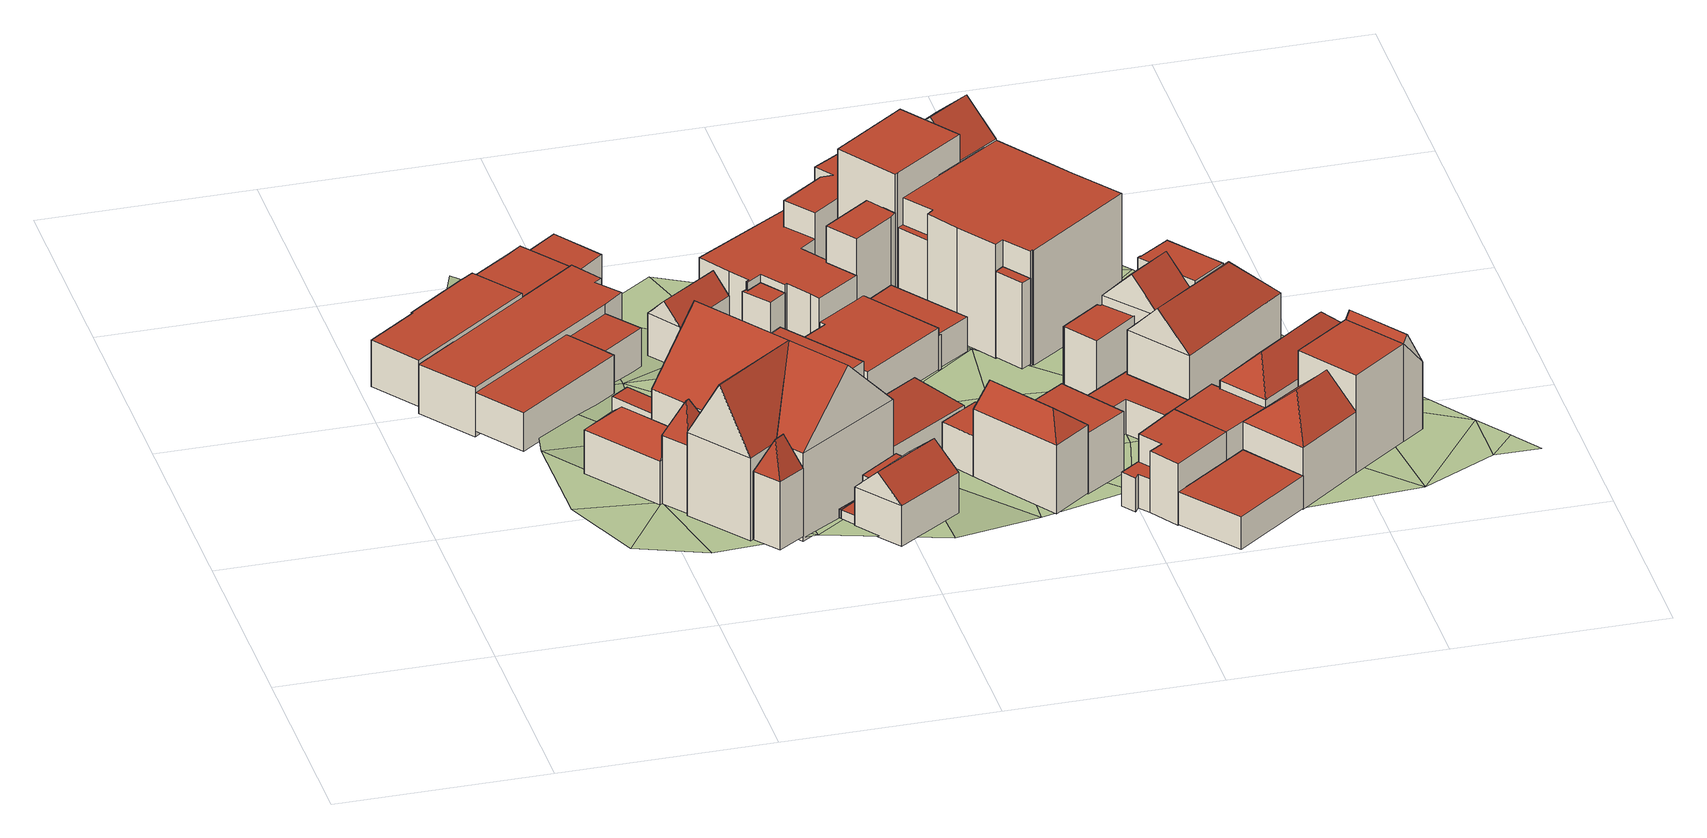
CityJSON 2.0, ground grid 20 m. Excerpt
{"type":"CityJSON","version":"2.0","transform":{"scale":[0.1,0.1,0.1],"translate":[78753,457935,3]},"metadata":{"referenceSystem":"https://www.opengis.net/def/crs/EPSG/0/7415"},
"CityObjects":{
"building1":{"type":"Building","attributes":{"validity":"0"},"children":["building1-1","building1-2","building1-3"]},
"building1-1":{"type":"BuildingPart","attributes":{"roofType":"1000","RelativeEavesHeight":5.01,"RelativeRidgeHeight":5.01,"AbsoluteEavesHeight":8.52,"AbsoluteRidgeHeight":8.52,"validity":"0"},"parents":["building1"],"geometry":[{"type":"Solid","lod":"2","boundaries":[[[[0,1,2,3]],[[1,4,5,2]],[[4,6,7,5]],[[6,8,9,7]],[[8,10,11,9]],[[10,12,13,11]],[[12,0,3,13]],[[12,10,8,6,4,1,0]],[[3,2,5,7,9,11,13]]]],"semantics":{"surfaces":[{"type":"WallSurface"},{"type":"RoofSurface","Direction":0,"Slope":90},{"type":"GroundSurface"}],"values":[[0,0,0,0,0,0,0,1,2]]}}]},
"building1-2":{"type":"BuildingPart","attributes":{"roofType":"1000","RelativeEavesHeight":3.91,"RelativeRidgeHeight":3.91,"AbsoluteEavesHeight":7.63,"AbsoluteRidgeHeight":7.63,"validity":"0"},"parents":["building1"],"geometry":[{"type":"Solid","lod":"2","boundaries":[[[[14,15,16,17]],[[15,18,19,16]],[[18,20,21,19]],[[20,14,17,21]],[[20,18,15,14]],[[17,16,19,21]]]],"semantics":{"surfaces":[{"type":"WallSurface"},{"type":"RoofSurface","Direction":0,"Slope":90},{"type":"GroundSurface"}],"values":[[0,0,0,0,1,2]]}}]},
"building1-3":{"type":"BuildingPart","attributes":{"roofType":"1000","RelativeEavesHeight":3.93,"RelativeRidgeHeight":3.93,"AbsoluteEavesHeight":8.04,"AbsoluteRidgeHeight":8.04,"validity":"0"},"parents":["building1"],"geometry":[{"type":"Solid","lod":"2","boundaries":[[[[22,23,24,25]],[[23,26,27,24]],[[26,28,29,27]],[[28,30,31,29]],[[30,22,25,31]],[[30,28,26,23,22]],[[25,24,27,29,31]]]],"semantics":{"surfaces":[{"type":"WallSurface"},{"type":"RoofSurface","Direction":0,"Slope":90},{"type":"GroundSurface"}],"values":[[0,0,0,0,0,1,2]]}}]},
"building2":{"type":"Building","attributes":{"validity":"0"},"children":["building2-1","building2-2","building2-3"]},
"building2-1":{"type":"BuildingPart","attributes":{"roofType":"1000","RelativeEavesHeight":4.96,"RelativeRidgeHeight":4.96,"AbsoluteEavesHeight":8.52,"AbsoluteRidgeHeight":8.52,"validity":"0"},"parents":["building2"],"geometry":[{"type":"Solid","lod":"2","boundaries":[[[[32,33,34,35]],[[33,36,37,34]],[[36,38,39,37]],[[38,40,41,39]],[[40,32,35,41]],[[40,38,36,33,32]],[[35,34,37,39,41]]]],"semantics":{"surfaces":[{"type":"WallSurface"},{"type":"RoofSurface","Direction":0,"Slope":90},{"type":"GroundSurface"}],"values":[[0,0,0,0,0,1,2]]}}]},
"building2-2":{"type":"BuildingPart","attributes":{"roofType":"1000","RelativeEavesHeight":3.89,"RelativeRidgeHeight":3.89,"AbsoluteEavesHeight":7.42,"AbsoluteRidgeHeight":7.42,"validity":"0"},"parents":["building2"],"geometry":[{"type":"Solid","lod":"2","boundaries":[[[[42,43,44,45]],[[43,46,5,44]],[[46,47,48,5]],[[47,49,50,48]],[[49,42,45,50]],[[49,47,46,43,42]],[[45,44,5,48,50]]]],"semantics":{"surfaces":[{"type":"WallSurface"},{"type":"RoofSurface","Direction":0,"Slope":90},{"type":"GroundSurface"}],"values":[[0,0,0,0,0,1,2]]}}]},
"building2-3":{"type":"BuildingPart","attributes":{"roofType":"1000","RelativeEavesHeight":4.78,"RelativeRidgeHeight":4.78,"AbsoluteEavesHeight":8.95,"AbsoluteRidgeHeight":8.95,"validity":"0"},"parents":["building2"],"geometry":[{"type":"Solid","lod":"2","boundaries":[[[[51,52,53,54]],[[52,55,56,53]],[[55,57,58,56]],[[57,59,60,58]],[[59,61,62,60]],[[61,63,64,62]],[[63,51,54,64]],[[63,61,59,57,55,52,51]],[[54,53,56,58,60,62,64]]]],"semantics":{"surfaces":[{"type":"WallSurface"},{"type":"RoofSurface","Direction":0,"Slope":90},{"type":"GroundSurface"}],"values":[[0,0,0,0,0,0,0,1,2]]}}]},
"building3":{"type":"Building","attributes":{"validity":"0"},"children":["building3-1","building3-2","building3-3"]},
"building3-1":{"type":"BuildingPart","attributes":{"roofType":"1000","RelativeEavesHeight":5.97,"RelativeRidgeHeight":5.97,"AbsoluteEavesHeight":10.26,"AbsoluteRidgeHeight":10.26,"validity":"0"},"parents":["building3"],"geometry":[{"type":"Solid","lod":"2","boundaries":[[[[65,66,67,68]],[[66,69,70,67]],[[69,71,72,70]],[[71,65,68,72]],[[71,69,66,65]],[[68,67,70,72]]]],"semantics":{"surfaces":[{"type":"WallSurface"},{"type":"RoofSurface","Direction":0,"Slope":90},{"type":"GroundSurface"}],"values":[[0,0,0,0,1,2]]}}]},
"building3-2":{"type":"BuildingPart","attributes":{"roofType":"1130","RelativeEavesHeight":4.38,"RelativeRidgeHeight":6.84,"AbsoluteEavesHeight":8.76,"AbsoluteRidgeHeight":11.22,"validity":"0"},"parents":["building3"],"geometry":[{"type":"Solid","lod":"2","boundaries":[[[[73,74,75,76]],[[74,77,78,75]],[[77,79,80,78]],[[79,73,76,80]],[[77,74,81]],[[73,79,82]],[[74,73,82,81]],[[79,77,81,82]],[[76,75,78,80]]]],"semantics":{"surfaces":[{"type":"WallSurface"},{"type":"RoofSurface","Direction":322.94,"Slope":46.14},{"type":"RoofSurface","Direction":233.44,"Slope":37.68},{"type":"RoofSurface","Direction":54.08,"Slope":37.67},{"type":"GroundSurface"}],"values":[[0,0,0,0,1,0,2,3,4]]}}]},
"building3-3":{"type":"BuildingPart","attributes":{"roofType":"1000","RelativeEavesHeight":3.45,"RelativeRidgeHeight":3.45,"AbsoluteEavesHeight":7.36,"AbsoluteRidgeHeight":7.36,"validity":"0"},"parents":["building3"],"geometry":[{"type":"Solid","lod":"2","boundaries":[[[[83,84,85,86]],[[84,87,88,85]],[[87,89,90,88]],[[89,91,92,90]],[[91,93,94,92]],[[93,95,96,94]],[[95,97,98,96]],[[97,99,100,98]],[[99,101,102,100]],[[101,83,86,102]],[[101,99,97,95,93,91,89,87,84,83]],[[86,85,88,90,92,94,96,98,100,102]]]],"semantics":{"surfaces":[{"type":"WallSurface"},{"type":"RoofSurface","Direction":0,"Slope":90},{"type":"GroundSurface"}],"values":[[0,0,0,0,0,0,0,0,0,0,1,2]]}}]},
"building4":{"type":"Building","attributes":{"validity":"0"},"children":["building4-1","building4-2","building4-3","building4-4"]},
"building4-1":{"type":"BuildingPart","attributes":{"roofType":"1040","RelativeEavesHeight":6.93,"RelativeRidgeHeight":10.23,"AbsoluteEavesHeight":11.35,"AbsoluteRidgeHeight":14.64,"validity":"0"},"parents":["building4"],"geometry":[{"type":"Solid","lod":"2","boundaries":[[[[103,104,105,106]],[[104,107,108,105]],[[107,109,110,108]],[[109,103,106,110]],[[107,104,111]],[[103,109,112]],[[104,103,112,111]],[[109,107,111,112]],[[106,105,108,110]]]],"semantics":{"surfaces":[{"type":"WallSurface"},{"type":"RoofSurface","Direction":54.31,"Slope":13.63},{"type":"RoofSurface","Direction":232.23,"Slope":18.36},{"type":"RoofSurface","Direction":323.26,"Slope":25.22},{"type":"RoofSurface","Direction":145.32,"Slope":23.65},{"type":"GroundSurface"}],"values":[[0,0,0,0,1,2,3,4,5]]}}]},
"building4-2":{"type":"BuildingPart","attributes":{"roofType":"1040","RelativeEavesHeight":6.95,"RelativeRidgeHeight":10.25,"AbsoluteEavesHeight":11.35,"AbsoluteRidgeHeight":14.64,"validity":"0"},"parents":["building4"],"geometry":[{"type":"Solid","lod":"2","boundaries":[[[[113,114,80,115]],[[114,116,117,80]],[[116,118,119,117]],[[118,113,115,119]],[[116,114,120]],[[113,118,121]],[[114,113,121,120]],[[118,116,120,121]],[[115,80,117,119]]]],"semantics":{"surfaces":[{"type":"WallSurface"},{"type":"RoofSurface","Direction":54.31,"Slope":24.27},{"type":"RoofSurface","Direction":232.47,"Slope":24.29},{"type":"RoofSurface","Direction":321.51,"Slope":24.27},{"type":"RoofSurface","Direction":142.35,"Slope":24.28},{"type":"GroundSurface"}],"values":[[0,0,0,0,1,2,3,4,5]]}}]},
"building4-3":{"type":"BuildingPart","attributes":{"roofType":"1030","RelativeEavesHeight":8.88,"RelativeRidgeHeight":15.1,"AbsoluteEavesHeight":12.8,"AbsoluteRidgeHeight":19.02,"validity":"0"},"parents":["building4"],"geometry":[{"type":"Solid","lod":"2","boundaries":[[[[122,123,124,125]],[[123,126,100,124]],[[126,127,128,100]],[[127,122,125,128]],[[126,123,129]],[[122,127,130]],[[123,122,130,129]],[[127,126,129,130]],[[125,124,100,128]]]],"semantics":{"surfaces":[{"type":"WallSurface"},{"type":"RoofSurface","Direction":234.19,"Slope":43.48},{"type":"RoofSurface","Direction":53.94,"Slope":43.48},{"type":"GroundSurface"}],"values":[[0,0,0,0,0,0,1,2,3]]}}]},
"building4-4":{"type":"BuildingPart","attributes":{"roofType":"1130","RelativeEavesHeight":8.4,"RelativeRidgeHeight":14.61,"AbsoluteEavesHeight":12.8,"AbsoluteRidgeHeight":19.02,"validity":"0"},"parents":["building4"],"geometry":[{"type":"Solid","lod":"2","boundaries":[[[[131,132,117,133]],[[132,134,105,117]],[[134,135,136,105]],[[135,131,133,136]],[[134,132,137]],[[131,135,138]],[[132,131,138,137]],[[135,134,137,138]],[[133,117,105,136]]]],"semantics":{"surfaces":[{"type":"WallSurface"},{"type":"RoofSurface","Direction":54.31,"Slope":-43.52},{"type":"RoofSurface","Direction":324.14,"Slope":29.96},{"type":"RoofSurface","Direction":144.37,"Slope":28.66},{"type":"GroundSurface"}],"values":[[0,0,0,0,1,0,2,3,4]]}}]},
"building5":{"type":"Building","attributes":{"validity":"0"},"children":["building5-1","building5-2","building5-3","building5-4"]},
"building5-1":{"type":"BuildingPart","attributes":{"roofType":"1030","RelativeEavesHeight":4.15,"RelativeRidgeHeight":6.56,"AbsoluteEavesHeight":8.04,"AbsoluteRidgeHeight":10.44,"validity":"0"},"parents":["building5"],"geometry":[{"type":"Solid","lod":"2","boundaries":[[[[139,140,141,142]],[[140,143,144,141]],[[143,145,146,144]],[[145,139,142,146]],[[143,140,147]],[[139,145,148]],[[140,139,148,147]],[[145,143,147,148]],[[142,141,144,146]]]],"semantics":{"surfaces":[{"type":"WallSurface"},{"type":"RoofSurface","Direction":325.12,"Slope":47.86},{"type":"RoofSurface","Direction":146.01,"Slope":47.84},{"type":"GroundSurface"}],"values":[[0,0,0,0,0,0,1,2,3]]}}]},
"building5-2":{"type":"BuildingPart","attributes":{"roofType":"1000","RelativeEavesHeight":0.97,"RelativeRidgeHeight":0.97,"AbsoluteEavesHeight":5.14,"AbsoluteRidgeHeight":5.14,"validity":"0"},"parents":["building5"],"geometry":[{"type":"Solid","lod":"2","boundaries":[[[[149,150,151,152]],[[150,153,154,151]],[[153,149,152,154]],[[153,150,149]],[[152,151,154]]]],"semantics":{"surfaces":[{"type":"WallSurface"},{"type":"RoofSurface","Direction":0,"Slope":90},{"type":"GroundSurface"}],"values":[[0,0,0,1,2]]}}]},
"building5-3":{"type":"BuildingPart","attributes":{"roofType":"1000","RelativeEavesHeight":0.986,"RelativeRidgeHeight":0.986,"AbsoluteEavesHeight":5.14,"AbsoluteRidgeHeight":5.14,"validity":"0"},"parents":["building5"],"geometry":[{"type":"Solid","lod":"2","boundaries":[[[[155,156,157,158]],[[156,149,152,157]],[[149,159,160,152]],[[159,155,158,160]],[[159,149,156,155]],[[158,157,152,160]]]],"semantics":{"surfaces":[{"type":"WallSurface"},{"type":"RoofSurface","Direction":0,"Slope":90},{"type":"GroundSurface"}],"values":[[0,0,0,0,1,2]]}}]},
"building5-4":{"type":"BuildingPart","attributes":{"roofType":"1000","RelativeEavesHeight":3.25,"RelativeRidgeHeight":3.25,"AbsoluteEavesHeight":7.24,"AbsoluteRidgeHeight":7.24,"validity":"0"},"parents":["building5"],"geometry":[{"type":"Solid","lod":"2","boundaries":[[[[161,162,163,164]],[[162,165,166,163]],[[165,167,168,166]],[[167,161,164,168]],[[167,165,162,161]],[[164,163,166,168]]]],"semantics":{"surfaces":[{"type":"WallSurface"},{"type":"RoofSurface","Direction":0,"Slope":90},{"type":"GroundSurface"}],"values":[[0,0,0,0,1,2]]}}]},
"building6":{"type":"Building","attributes":{"validity":"0"},"children":["building6-1","building6-2","building6-3"]},
"building6-1":{"type":"BuildingPart","attributes":{"roofType":"1000","RelativeEavesHeight":6.8,"RelativeRidgeHeight":6.8,"AbsoluteEavesHeight":10.61,"AbsoluteRidgeHeight":10.61,"validity":"0"},"parents":["building6"],"geometry":[{"type":"Solid","lod":"2","boundaries":[[[[169,170,171,172]],[[170,173,174,171]],[[173,175,176,174]],[[175,169,172,176]],[[175,173,170,169]],[[172,171,174,176]]]],"semantics":{"surfaces":[{"type":"WallSurface"},{"type":"RoofSurface","Direction":0,"Slope":90},{"type":"GroundSurface"}],"values":[[0,0,0,0,1,2]]}}]},
"building6-2":{"type":"BuildingPart","attributes":{"roofType":"1130","RelativeEavesHeight":4.26,"RelativeRidgeHeight":7.31,"AbsoluteEavesHeight":7.96,"AbsoluteRidgeHeight":11.01,"validity":"0"},"parents":["building6"],"geometry":[{"type":"Solid","lod":"2","boundaries":[[[[177,178,179,180]],[[178,181,182,179]],[[181,183,184,182]],[[183,177,180,184]],[[181,178,185]],[[177,183,186]],[[178,177,186,185]],[[183,181,185,186]],[[180,179,182,184]]]],"semantics":{"surfaces":[{"type":"WallSurface"},{"type":"RoofSurface","Direction":55.93,"Slope":45},{"type":"RoofSurface","Direction":325.79,"Slope":44.47},{"type":"RoofSurface","Direction":146.25,"Slope":44.47},{"type":"GroundSurface"}],"values":[[0,0,0,0,1,0,2,3,4]]}}]},
"building6-3":{"type":"BuildingPart","attributes":{"roofType":"1000","RelativeEavesHeight":6.07,"RelativeRidgeHeight":6.07,"AbsoluteEavesHeight":9.97,"AbsoluteRidgeHeight":9.97,"validity":"0"},"parents":["building6"],"geometry":[{"type":"Solid","lod":"2","boundaries":[[[[187,188,189,190]],[[188,191,192,189]],[[191,193,194,192]],[[193,187,190,194]],[[193,191,188,187]],[[190,189,192,194]]]],"semantics":{"surfaces":[{"type":"WallSurface"},{"type":"RoofSurface","Direction":324.63,"Slope":90},{"type":"GroundSurface"}],"values":[[0,0,0,0,1,2]]}}]},
"building7":{"type":"Building","attributes":{"validity":"0"},"children":["building7-1","building7-2"]},
"building7-1":{"type":"BuildingPart","attributes":{"roofType":"1130","RelativeEavesHeight":6.87,"RelativeRidgeHeight":8.76,"AbsoluteEavesHeight":10.37,"AbsoluteRidgeHeight":12.27,"validity":"0"},"parents":["building7"],"geometry":[{"type":"Solid","lod":"2","boundaries":[[[[195,196,197,198]],[[196,199,200,197]],[[199,201,202,200]],[[201,195,198,202]],[[199,196,203]],[[195,201,204]],[[196,195,204,203]],[[201,199,203,204]],[[198,197,200,202]]]],"semantics":{"surfaces":[{"type":"WallSurface"},{"type":"RoofSurface","Direction":143.81,"Slope":49.18},{"type":"RoofSurface","Direction":55.46,"Slope":49.2},{"type":"RoofSurface","Direction":235.3,"Slope":49.2},{"type":"GroundSurface"}],"values":[[0,0,0,0,1,0,2,3,4]]}}]},
"building7-2":{"type":"BuildingPart","attributes":{"roofType":"1000","RelativeEavesHeight":4.02,"RelativeRidgeHeight":4.02,"AbsoluteEavesHeight":7.67,"AbsoluteRidgeHeight":7.67,"validity":"0"},"parents":["building7"],"geometry":[{"type":"Solid","lod":"2","boundaries":[[[[205,206,207,208]],[[206,209,210,207]],[[209,211,212,210]],[[211,213,214,212]],[[213,215,216,214]],[[215,205,208,216]],[[215,213,211,209,206,205]],[[208,207,210,212,214,216]]]],"semantics":{"surfaces":[{"type":"WallSurface"},{"type":"RoofSurface","Direction":0,"Slope":90},{"type":"GroundSurface"}],"values":[[0,0,0,0,0,0,1,2]]}}]},
"building8":{"type":"Building","attributes":{"validity":"0"},"children":["building8-1","building8-2","building8-3","building8-4","building8-5","building8-6","building8-7","building8-8","building8-9","building8-10","building8-11","building8-12"]},
"building8-1":{"type":"BuildingPart","attributes":{"roofType":"1000","RelativeEavesHeight":3.44,"RelativeRidgeHeight":3.44,"AbsoluteEavesHeight":6.92,"AbsoluteRidgeHeight":6.92,"validity":"0"},"parents":["building8"],"geometry":[{"type":"Solid","lod":"2","boundaries":[[[[217,218,219,220]],[[218,221,222,219]],[[221,223,224,222]],[[223,225,226,224]],[[225,217,220,226]],[[225,223,221,218,217]],[[220,219,222,224,226]]]],"semantics":{"surfaces":[{"type":"WallSurface"},{"type":"RoofSurface","Direction":104.04,"Slope":90},{"type":"GroundSurface"}],"values":[[0,0,0,0,0,1,2]]}}]},
"building8-2":{"type":"BuildingPart","attributes":{"roofType":"1000","RelativeEavesHeight":6.03,"RelativeRidgeHeight":6.03,"AbsoluteEavesHeight":9.52,"AbsoluteRidgeHeight":9.52,"validity":"0"},"parents":["building8"],"geometry":[{"type":"Solid","lod":"2","boundaries":[[[[227,228,229,230]],[[228,231,232,229]],[[231,233,234,232]],[[233,235,236,234]],[[235,237,238,236]],[[237,227,230,238]],[[237,235,233,231,228,227]],[[230,229,232,234,236,238]]]],"semantics":{"surfaces":[{"type":"WallSurface"},{"type":"RoofSurface","Direction":0,"Slope":90},{"type":"GroundSurface"}],"values":[[0,0,0,0,0,0,1,2]]}}]},
"building8-3":{"type":"BuildingPart","attributes":{"roofType":"1030","RelativeEavesHeight":4.37,"RelativeRidgeHeight":6.28,"AbsoluteEavesHeight":7.76,"AbsoluteRidgeHeight":9.67,"validity":"0"},"parents":["building8"],"geometry":[{"type":"Solid","lod":"2","boundaries":[[[[239,240,241,242]],[[240,243,244,241]],[[243,245,246,244]],[[245,239,242,246]],[[243,240,247]],[[239,245,248]],[[240,239,248,247]],[[245,243,247,248]],[[242,241,244,246]]]],"semantics":{"surfaces":[{"type":"WallSurface"},{"type":"RoofSurface","Direction":144.45,"Slope":42.92},{"type":"RoofSurface","Direction":324.88,"Slope":42.93},{"type":"GroundSurface"}],"values":[[0,0,0,0,0,0,1,2,3]]}}]},
"building8-4":{"type":"BuildingPart","attributes":{"roofType":"1000","RelativeEavesHeight":9.47,"RelativeRidgeHeight":9.47,"AbsoluteEavesHeight":12.92,"AbsoluteRidgeHeight":12.92,"validity":"0"},"parents":["building8"],"geometry":[{"type":"Solid","lod":"2","boundaries":[[[[249,250,251,252]],[[250,253,254,251]],[[253,255,256,254]],[[255,257,258,256]],[[257,259,260,258]],[[259,261,262,260]],[[261,263,264,262]],[[263,249,252,264]],[[263,261,259,257,255,253,250,249]],[[252,251,254,256,258,260,262,264]]]],"semantics":{"surfaces":[{"type":"WallSurface"},{"type":"RoofSurface","Direction":0,"Slope":90},{"type":"GroundSurface"}],"values":[[0,0,0,0,0,0,0,0,1,2]]}}]},
"building8-5":{"type":"BuildingPart","attributes":{"roofType":"1000","RelativeEavesHeight":2.51,"RelativeRidgeHeight":2.51,"AbsoluteEavesHeight":6.22,"AbsoluteRidgeHeight":6.22,"validity":"0"},"parents":["building8"],"geometry":[{"type":"Solid","lod":"2","boundaries":[[[[265,266,267,268]],[[266,269,270,267]],[[269,271,272,270]],[[271,273,274,272]],[[273,265,268,274]],[[273,271,269,266,265]],[[268,267,270,272,274]]]],"semantics":{"surfaces":[{"type":"WallSurface"},{"type":"RoofSurface","Direction":97.12,"Slope":90},{"type":"GroundSurface"}],"values":[[0,0,0,0,0,1,2]]}}]},
"building8-6":{"type":"BuildingPart","attributes":{"roofType":"1000","RelativeEavesHeight":6.92,"RelativeRidgeHeight":6.92,"AbsoluteEavesHeight":10.32,"AbsoluteRidgeHeight":10.32,"validity":"0"},"parents":["building8"],"geometry":[{"type":"Solid","lod":"2","boundaries":[[[[275,276,277,278]],[[276,279,280,277]],[[279,281,282,280]],[[281,283,284,282]],[[283,285,286,284]],[[285,287,288,286]],[[287,289,242,288]],[[289,290,246,242]],[[290,291,264,246]],[[291,292,262,264]],[[292,293,260,262]],[[293,294,258,260]],[[294,295,256,258]],[[295,296,297,256]],[[296,298,299,297]],[[298,300,301,299]],[[300,302,303,301]],[[302,304,305,303]],[[304,275,278,305]],[[304,302,300,298,296,295,294,293,292,291,290,289,287,285,283,281,279,276,275]],[[278,277,280,282,284,286,288,242,246,264,262,260,258,256,297,299,301,303,305]]]],"semantics":{"surfaces":[{"type":"WallSurface"},{"type":"RoofSurface","Direction":180,"Slope":90},{"type":"GroundSurface"}],"values":[[0,0,0,0,0,0,0,0,0,0,0,0,0,0,0,0,0,0,0,1,2]]}}]},
"building8-7":{"type":"BuildingPart","attributes":{"roofType":"1000","RelativeEavesHeight":3.52,"RelativeRidgeHeight":3.52,"AbsoluteEavesHeight":7.12,"AbsoluteRidgeHeight":7.12,"validity":"0"},"parents":["building8"],"geometry":[{"type":"Solid","lod":"2","boundaries":[[[[306,307,308,309]],[[307,310,311,308]],[[310,312,313,311]],[[312,314,315,313]],[[314,316,317,315]],[[316,306,309,317]],[[316,314,312,310,307,306]],[[309,308,311,313,315,317]]]],"semantics":{"surfaces":[{"type":"WallSurface"},{"type":"RoofSurface","Direction":0,"Slope":90},{"type":"GroundSurface"}],"values":[[0,0,0,0,0,0,1,2]]}}]},
"building8-8":{"type":"BuildingPart","attributes":{"roofType":"1130","RelativeEavesHeight":7.1,"RelativeRidgeHeight":9.72,"AbsoluteEavesHeight":10.52,"AbsoluteRidgeHeight":13.14,"validity":"0"},"parents":["building8"],"geometry":[{"type":"Solid","lod":"2","boundaries":[[[[318,319,320,252]],[[319,321,322,320]],[[321,323,251,322]],[[323,318,252,251]],[[321,319,324]],[[318,323,325]],[[319,318,325,324]],[[323,321,324,325]],[[252,320,322,251]]]],"semantics":{"surfaces":[{"type":"WallSurface"},{"type":"RoofSurface","Direction":56.83,"Slope":38.98},{"type":"RoofSurface","Direction":327.24,"Slope":39.27},{"type":"RoofSurface","Direction":144.82,"Slope":39.27},{"type":"GroundSurface"}],"values":[[0,0,0,0,1,0,2,3,4]]}}]},
"building8-9":{"type":"BuildingPart","attributes":{"roofType":"1000","RelativeEavesHeight":10.49,"RelativeRidgeHeight":10.49,"AbsoluteEavesHeight":14.02,"AbsoluteRidgeHeight":14.02,"validity":"0"},"parents":["building8"],"geometry":[{"type":"Solid","lod":"2","boundaries":[[[[326,327,328,329]],[[327,330,331,328]],[[330,332,333,331]],[[332,334,224,333]],[[334,326,329,224]],[[334,332,330,327,326]],[[329,328,331,333,224]]]],"semantics":{"surfaces":[{"type":"WallSurface"},{"type":"RoofSurface","Direction":284.04,"Slope":90},{"type":"GroundSurface"}],"values":[[0,0,0,0,0,1,2]]}}]},
"building8-10":{"type":"BuildingPart","attributes":{"roofType":"1000","RelativeEavesHeight":14.47,"RelativeRidgeHeight":14.47,"AbsoluteEavesHeight":17.92,"AbsoluteRidgeHeight":17.92,"validity":"0"},"parents":["building8"],"geometry":[{"type":"Solid","lod":"2","boundaries":[[[[335,336,337,338]],[[336,339,340,337]],[[339,341,254,340]],[[341,342,343,254]],[[342,335,338,343]],[[342,341,339,336,335]],[[338,337,340,254,343]]]],"semantics":{"surfaces":[{"type":"WallSurface"},{"type":"RoofSurface","Direction":0,"Slope":90},{"type":"GroundSurface"}],"values":[[0,0,0,0,0,1,2]]}}]},
"building8-11":{"type":"BuildingPart","attributes":{"roofType":"1030","RelativeEavesHeight":11.8,"RelativeRidgeHeight":14.88,"AbsoluteEavesHeight":15.22,"AbsoluteRidgeHeight":18.3,"validity":"0"},"parents":["building8"],"geometry":[{"type":"Solid","lod":"2","boundaries":[[[[344,345,338,346]],[[345,347,343,338]],[[347,348,322,343]],[[348,344,346,322]],[[347,345,349]],[[344,348,350]],[[345,344,350,349]],[[348,347,349,350]],[[346,338,343,322]]]],"semantics":{"surfaces":[{"type":"WallSurface"},{"type":"RoofSurface","Direction":144.95,"Slope":47.71},{"type":"RoofSurface","Direction":324.32,"Slope":47.7},{"type":"GroundSurface"}],"values":[[0,0,0,0,0,0,1,2,3]]}}]},
"building8-12":{"type":"BuildingPart","attributes":{"roofType":"1000","RelativeEavesHeight":4.26,"RelativeRidgeHeight":4.26,"AbsoluteEavesHeight":7.92,"AbsoluteRidgeHeight":7.92,"validity":"0"},"parents":["building8"],"geometry":[{"type":"Solid","lod":"2","boundaries":[[[[351,352,270,272]],[[352,353,354,270]],[[353,355,356,354]],[[355,357,358,356]],[[357,359,360,358]],[[359,361,274,360]],[[361,351,272,274]],[[361,359,357,355,353,352,351]],[[272,270,354,356,358,360,274]]]],"semantics":{"surfaces":[{"type":"WallSurface"},{"type":"RoofSurface","Direction":180,"Slope":90},{"type":"GroundSurface"}],"values":[[0,0,0,0,0,0,0,1,2]]}}]},
"building9":{"type":"Building","attributes":{"roofType":"1000","RelativeEavesHeight":6.16,"RelativeRidgeHeight":6.16,"AbsoluteEavesHeight":9.56,"AbsoluteRidgeHeight":9.56,"validity":"0"},"geometry":[{"type":"Solid","lod":"2","boundaries":[[[[362,363,364,365]],[[363,366,367,364]],[[366,368,369,367]],[[368,362,365,369]],[[368,366,363,362]],[[365,364,367,369]]]],"semantics":{"surfaces":[{"type":"WallSurface"},{"type":"RoofSurface","Direction":89.33,"Slope":90},{"type":"GroundSurface"}],"values":[[0,0,0,0,1,2]]}}]},
"building10":{"type":"Building","attributes":{"validity":"0"},"children":["building10-1","building10-2"]},
"building10-1":{"type":"BuildingPart","attributes":{"roofType":"1000","RelativeEavesHeight":6.19,"RelativeRidgeHeight":6.19,"AbsoluteEavesHeight":9.6,"AbsoluteRidgeHeight":9.6,"validity":"0"},"parents":["building10"],"geometry":[{"type":"Solid","lod":"2","boundaries":[[[[370,371,372,373]],[[371,374,375,372]],[[374,376,377,375]],[[376,378,379,377]],[[378,380,381,379]],[[380,370,373,381]],[[380,378,376,374,371,370]],[[373,372,375,377,379,381]]]],"semantics":{"surfaces":[{"type":"WallSurface"},{"type":"RoofSurface","Direction":270,"Slope":90},{"type":"GroundSurface"}],"values":[[0,0,0,0,0,0,1,2]]}}]},
"building10-2":{"type":"BuildingPart","attributes":{"roofType":"1000","RelativeEavesHeight":3.41,"RelativeRidgeHeight":3.41,"AbsoluteEavesHeight":6.82,"AbsoluteRidgeHeight":6.82,"validity":"0"},"parents":["building10"],"geometry":[{"type":"Solid","lod":"2","boundaries":[[[[382,383,377,379]],[[383,384,385,377]],[[384,386,387,385]],[[386,388,389,387]],[[388,390,391,389]],[[390,392,381,391]],[[392,382,379,381]],[[392,390,388,386,384,383,382]],[[379,377,385,387,389,391,381]]]],"semantics":{"surfaces":[{"type":"WallSurface"},{"type":"RoofSurface","Direction":0,"Slope":90},{"type":"GroundSurface"}],"values":[[0,0,0,0,0,0,0,1,2]]}}]},
"building11":{"type":"Building","attributes":{"validity":"0"},"children":["building11-1","building11-2","building11-3"]},
"building11-1":{"type":"BuildingPart","attributes":{"roofType":"1000","RelativeEavesHeight":8.78,"RelativeRidgeHeight":8.78,"AbsoluteEavesHeight":12.44,"AbsoluteRidgeHeight":12.44,"validity":"0"},"parents":["building11"],"geometry":[{"type":"Solid","lod":"2","boundaries":[[[[393,394,395,396]],[[394,397,398,395]],[[397,399,400,398]],[[399,393,396,400]],[[399,397,394,393]],[[396,395,398,400]]]],"semantics":{"surfaces":[{"type":"WallSurface"},{"type":"RoofSurface","Direction":0,"Slope":90},{"type":"GroundSurface"}],"values":[[0,0,0,0,1,2]]}}]},
"building11-2":{"type":"BuildingPart","attributes":{"roofType":"1000","RelativeEavesHeight":11.7,"RelativeRidgeHeight":11.7,"AbsoluteEavesHeight":15.14,"AbsoluteRidgeHeight":15.14,"validity":"0"},"parents":["building11"],"geometry":[{"type":"Solid","lod":"2","boundaries":[[[[401,402,403,346]],[[402,404,405,403]],[[404,406,407,405]],[[406,408,409,407]],[[408,410,411,409]],[[410,412,413,411]],[[412,414,415,413]],[[414,416,417,415]],[[416,418,419,417]],[[418,420,421,419]],[[420,422,423,421]],[[422,424,425,423]],[[424,401,346,425]],[[424,422,420,418,416,414,412,410,408,406,404,402,401]],[[346,403,405,407,409,411,413,415,417,419,421,423,425]]]],"semantics":{"surfaces":[{"type":"WallSurface"},{"type":"RoofSurface","Direction":0,"Slope":90},{"type":"GroundSurface"}],"values":[[0,0,0,0,0,0,0,0,0,0,0,0,0,1,2]]}}]},
"building11-3":{"type":"BuildingPart","attributes":{"roofType":"1000","RelativeEavesHeight":8.87,"RelativeRidgeHeight":8.87,"AbsoluteEavesHeight":12.44,"AbsoluteRidgeHeight":12.44,"validity":"0"},"parents":["building11"],"geometry":[{"type":"Solid","lod":"2","boundaries":[[[[426,427,428,429]],[[427,430,431,428]],[[430,432,433,431]],[[432,426,429,433]],[[432,430,427,426]],[[429,428,431,433]]]],"semantics":{"surfaces":[{"type":"WallSurface"},{"type":"RoofSurface","Direction":0,"Slope":90},{"type":"GroundSurface"}],"values":[[0,0,0,0,1,2]]}}]},
"building12":{"type":"Building","attributes":{"validity":"0"},"children":["building12-1","building12-2","building12-3","building12-4","building12-5"]},
"building12-1":{"type":"BuildingPart","attributes":{"roofType":"1000","RelativeEavesHeight":3.48,"RelativeRidgeHeight":3.48,"AbsoluteEavesHeight":6.88,"AbsoluteRidgeHeight":6.88,"validity":"0"},"parents":["building12"],"geometry":[{"type":"Solid","lod":"2","boundaries":[[[[434,435,436,369]],[[435,437,438,436]],[[437,439,440,438]],[[439,441,442,440]],[[441,443,444,442]],[[443,445,446,444]],[[445,447,448,446]],[[447,449,450,448]],[[449,451,452,450]],[[451,453,454,452]],[[453,455,456,454]],[[455,457,458,456]],[[457,434,369,458]],[[457,455,453,451,449,447,445,443,441,439,437,435,434]],[[369,436,438,440,442,444,446,448,450,452,454,456,458]]]],"semantics":{"surfaces":[{"type":"WallSurface"},{"type":"RoofSurface","Direction":0,"Slope":90},{"type":"GroundSurface"}],"values":[[0,0,0,0,0,0,0,0,0,0,0,0,0,1,2]]}}]},
"building12-2":{"type":"BuildingPart","attributes":{"roofType":"1000","RelativeEavesHeight":2.74,"RelativeRidgeHeight":2.74,"AbsoluteEavesHeight":6.13,"AbsoluteRidgeHeight":6.13,"validity":"0"},"parents":["building12"],"geometry":[{"type":"Solid","lod":"2","boundaries":[[[[459,460,461,462]],[[460,463,464,461]],[[463,465,466,464]],[[465,467,468,466]],[[467,469,470,468]],[[469,471,472,470]],[[471,459,462,472]],[[471,469,467,465,463,460,459]],[[462,461,464,466,468,470,472]]]],"semantics":{"surfaces":[{"type":"WallSurface"},{"type":"RoofSurface","Direction":0,"Slope":90},{"type":"GroundSurface"}],"values":[[0,0,0,0,0,0,0,1,2]]}}]},
"building12-3":{"type":"BuildingPart","attributes":{"roofType":"1000","RelativeEavesHeight":2.23,"RelativeRidgeHeight":2.23,"AbsoluteEavesHeight":5.63,"AbsoluteRidgeHeight":5.63,"validity":"0"},"parents":["building12"],"geometry":[{"type":"Solid","lod":"2","boundaries":[[[[473,474,475,470]],[[474,476,477,475]],[[476,478,472,477]],[[478,473,470,472]],[[478,476,474,473]],[[470,475,477,472]]]],"semantics":{"surfaces":[{"type":"WallSurface"},{"type":"RoofSurface","Direction":0,"Slope":90},{"type":"GroundSurface"}],"values":[[0,0,0,0,1,2]]}}]},
"building12-4":{"type":"BuildingPart","attributes":{"roofType":"1000","RelativeEavesHeight":2.38,"RelativeRidgeHeight":2.38,"AbsoluteEavesHeight":5.78,"AbsoluteRidgeHeight":5.78,"validity":"0"},"parents":["building12"],"geometry":[{"type":"Solid","lod":"2","boundaries":[[[[479,480,481,456]],[[480,482,483,481]],[[482,484,458,483]],[[484,479,456,458]],[[484,482,480,479]],[[456,481,483,458]]]],"semantics":{"surfaces":[{"type":"WallSurface"},{"type":"RoofSurface","Direction":0,"Slope":90},{"type":"GroundSurface"}],"values":[[0,0,0,0,1,2]]}}]},
"building12-5":{"type":"BuildingPart","attributes":{"roofType":"1130","RelativeEavesHeight":8.04,"RelativeRidgeHeight":11.52,"AbsoluteEavesHeight":11.45,"AbsoluteRidgeHeight":14.92,"validity":"0"},"parents":["building12"],"geometry":[{"type":"Solid","lod":"2","boundaries":[[[[485,486,487,446]],[[486,488,489,487]],[[488,490,448,489]],[[490,485,446,448]],[[488,486,491]],[[485,490,492]],[[486,485,492,491]],[[490,488,491,492]],[[446,487,489,448]]]],"semantics":{"surfaces":[{"type":"WallSurface"},{"type":"RoofSurface","Direction":53.15,"Slope":42.42},{"type":"RoofSurface","Direction":323.88,"Slope":43.94},{"type":"RoofSurface","Direction":142.44,"Slope":43.93},{"type":"GroundSurface"}],"values":[[0,0,0,0,1,0,2,3,4]]}}]},
"building13":{"type":"Building","attributes":{"validity":"0"},"children":["building13-1","building13-2","building13-3"]},
"building13-1":{"type":"BuildingPart","attributes":{"roofType":"1000","RelativeEavesHeight":8.55,"RelativeRidgeHeight":8.55,"AbsoluteEavesHeight":11.97,"AbsoluteRidgeHeight":11.97,"validity":"0"},"parents":["building13"],"geometry":[{"type":"Solid","lod":"2","boundaries":[[[[493,494,495,496]],[[494,497,498,495]],[[497,499,500,498]],[[499,501,502,500]],[[501,503,504,502]],[[503,505,487,504]],[[505,506,507,487]],[[506,493,496,507]],[[506,505,503,501,499,497,494,493]],[[496,495,498,500,502,504,487,507]]]],"semantics":{"surfaces":[{"type":"WallSurface"},{"type":"RoofSurface","Direction":0,"Slope":90},{"type":"GroundSurface"}],"values":[[0,0,0,0,0,0,0,0,1,2]]}}]},
"building13-2":{"type":"BuildingPart","attributes":{"roofType":"1030","RelativeEavesHeight":7.11,"RelativeRidgeHeight":10.36,"AbsoluteEavesHeight":10.57,"AbsoluteRidgeHeight":13.83,"validity":"0"},"parents":["building13"],"geometry":[{"type":"Solid","lod":"2","boundaries":[[[[508,509,510,511]],[[509,512,513,510]],[[512,514,515,513]],[[514,508,511,515]],[[512,509,516]],[[508,514,517]],[[509,508,517,516]],[[514,512,516,517]],[[511,510,513,515]]]],"semantics":{"surfaces":[{"type":"WallSurface"},{"type":"RoofSurface","Direction":143.97,"Slope":43.67},{"type":"RoofSurface","Direction":323.07,"Slope":43.69},{"type":"GroundSurface"}],"values":[[0,0,0,0,0,0,1,2,3]]}}]},
"building13-3":{"type":"BuildingPart","attributes":{"roofType":"1000","RelativeEavesHeight":6.15,"RelativeRidgeHeight":6.15,"AbsoluteEavesHeight":9.67,"AbsoluteRidgeHeight":9.67,"validity":"0"},"parents":["building13"],"geometry":[{"type":"Solid","lod":"2","boundaries":[[[[518,519,520,521]],[[519,522,523,520]],[[522,524,525,523]],[[524,526,527,525]],[[526,528,529,527]],[[528,530,513,529]],[[530,518,521,513]],[[530,528,526,524,522,519,518]],[[521,520,523,525,527,529,513]]]],"semantics":{"surfaces":[{"type":"WallSurface"},{"type":"RoofSurface","Direction":288.94,"Slope":90},{"type":"GroundSurface"}],"values":[[0,0,0,0,0,0,0,1,2]]}}]},
"building14":{"type":"Building","attributes":{"validity":"0"},"children":["building14-1","building14-2","building14-3","building14-4"]},
"building14-1":{"type":"BuildingPart","attributes":{"roofType":"1030","RelativeEavesHeight":8.37,"RelativeRidgeHeight":10.63,"AbsoluteEavesHeight":11.77,"AbsoluteRidgeHeight":14.02,"validity":"0"},"parents":["building14"],"geometry":[{"type":"Solid","lod":"2","boundaries":[[[[531,532,533,534]],[[532,535,536,533]],[[535,537,538,536]],[[537,531,534,538]],[[535,532,539]],[[531,537,540]],[[532,531,540,539]],[[537,535,539,540]],[[534,533,536,538]]]],"semantics":{"surfaces":[{"type":"WallSurface"},{"type":"RoofSurface","Direction":233.72,"Slope":32.99},{"type":"RoofSurface","Direction":54.16,"Slope":29.49},{"type":"GroundSurface"}],"values":[[0,0,0,0,0,0,1,2,3]]}}]},
"building14-2":{"type":"BuildingPart","attributes":{"roofType":"1000","RelativeEavesHeight":9.91,"RelativeRidgeHeight":9.91,"AbsoluteEavesHeight":13.32,"AbsoluteRidgeHeight":13.32,"validity":"0"},"parents":["building14"],"geometry":[{"type":"Solid","lod":"2","boundaries":[[[[541,542,543,544]],[[542,532,533,543]],[[532,531,534,533]],[[531,541,544,534]],[[531,532,542,541]],[[544,543,533,534]]]],"semantics":{"surfaces":[{"type":"WallSurface"},{"type":"RoofSurface","Direction":0,"Slope":90},{"type":"GroundSurface"}],"values":[[0,0,0,0,1,2]]}}]},
"building14-3":{"type":"BuildingPart","attributes":{"roofType":"1000","RelativeEavesHeight":3.36,"RelativeRidgeHeight":3.36,"AbsoluteEavesHeight":6.82,"AbsoluteRidgeHeight":6.82,"validity":"0"},"parents":["building14"],"geometry":[{"type":"Solid","lod":"2","boundaries":[[[[545,546,547,548]],[[546,549,550,547]],[[549,551,552,550]],[[551,545,548,552]],[[551,549,546,545]],[[548,547,550,552]]]],"semantics":{"surfaces":[{"type":"WallSurface"},{"type":"RoofSurface","Direction":0,"Slope":90},{"type":"GroundSurface"}],"values":[[0,0,0,0,1,2]]}}]},
"building14-4":{"type":"BuildingPart","attributes":{"roofType":"1130","RelativeEavesHeight":6.19,"RelativeRidgeHeight":9.2,"AbsoluteEavesHeight":9.62,"AbsoluteRidgeHeight":12.63,"validity":"0"},"parents":["building14"],"geometry":[{"type":"Solid","lod":"2","boundaries":[[[[553,554,555,544]],[[554,556,557,555]],[[556,558,543,557]],[[558,553,544,543]],[[556,554,559]],[[553,558,560]],[[554,553,560,559]],[[558,556,559,560]],[[544,555,557,543]]]],"semantics":{"surfaces":[{"type":"WallSurface"},{"type":"RoofSurface","Direction":234.25,"Slope":47.72},{"type":"RoofSurface","Direction":143.06,"Slope":47.63},{"type":"RoofSurface","Direction":323.74,"Slope":47.63},{"type":"GroundSurface"}],"values":[[0,0,0,0,1,0,2,3,4]]}}]},
"building15":{"type":"Building","attributes":{"validity":"0"},"children":["building15-1","building15-2","building15-3","building15-4"]},
"building15-1":{"type":"BuildingPart","attributes":{"roofType":"1000","RelativeEavesHeight":2.74,"RelativeRidgeHeight":2.74,"AbsoluteEavesHeight":6.13,"AbsoluteRidgeHeight":6.13,"validity":"0"},"parents":["building15"],"geometry":[{"type":"Solid","lod":"2","boundaries":[[[[561,562,563,564]],[[562,565,566,563]],[[565,567,568,566]],[[567,561,564,568]],[[567,565,562,561]],[[564,563,566,568]]]],"semantics":{"surfaces":[{"type":"WallSurface"},{"type":"RoofSurface","Direction":325.6,"Slope":90},{"type":"GroundSurface"}],"values":[[0,0,0,0,1,2]]}}]},
"building15-2":{"type":"BuildingPart","attributes":{"roofType":"1040","RelativeEavesHeight":7.01,"RelativeRidgeHeight":9.65,"AbsoluteEavesHeight":10.4,"AbsoluteRidgeHeight":13.04,"validity":"0"},"parents":["building15"],"geometry":[{"type":"Solid","lod":"2","boundaries":[[[[569,570,568,571]],[[570,572,536,568]],[[572,573,574,536]],[[573,569,571,574]],[[572,570,575]],[[569,573,576]],[[570,569,576,575]],[[573,572,575,576]],[[571,568,536,574]]]],"semantics":{"surfaces":[{"type":"WallSurface"},{"type":"RoofSurface","Direction":54.24,"Slope":44.99},{"type":"RoofSurface","Direction":233.1,"Slope":45},{"type":"RoofSurface","Direction":322.67,"Slope":44.99},{"type":"RoofSurface","Direction":143.72,"Slope":45},{"type":"GroundSurface"}],"values":[[0,0,0,0,1,2,3,4,5]]}}]},
"building15-3":{"type":"BuildingPart","attributes":{"roofType":"1000","RelativeEavesHeight":6.19,"RelativeRidgeHeight":6.19,"AbsoluteEavesHeight":9.6,"AbsoluteRidgeHeight":9.6,"validity":"0"},"parents":["building15"],"geometry":[{"type":"Solid","lod":"2","boundaries":[[[[577,578,574,571]],[[578,371,372,574]],[[371,370,373,372]],[[370,579,580,373]],[[579,581,582,580]],[[581,577,571,582]],[[581,579,370,371,578,577]],[[571,574,372,373,580,582]]]],"semantics":{"surfaces":[{"type":"WallSurface"},{"type":"RoofSurface","Direction":0,"Slope":90},{"type":"GroundSurface"}],"values":[[0,0,0,0,0,0,1,2]]}}]},
"building15-4":{"type":"BuildingPart","attributes":{"roofType":"1000","RelativeEavesHeight":4.88,"RelativeRidgeHeight":4.88,"AbsoluteEavesHeight":8.3,"AbsoluteRidgeHeight":8.3,"validity":"0"},"parents":["building15"],"geometry":[{"type":"Solid","lod":"2","boundaries":[[[[583,584,585,580]],[[584,586,587,585]],[[586,588,582,587]],[[588,583,580,582]],[[588,586,584,583]],[[580,585,587,582]]]],"semantics":{"surfaces":[{"type":"WallSurface"},{"type":"RoofSurface","Direction":0,"Slope":90},{"type":"GroundSurface"}],"values":[[0,0,0,0,1,2]]}}]},
"terrain1":{"type":"TINRelief","attributes":{"validity":"0"},"geometry":[{"type":"CompositeSurface","lod":"2","boundaries":[[[589,590,591]],[[592,589,591]],[[590,593,591]],[[594,592,595]],[[592,591,595]],[[591,593,596]],[[597,594,598]],[[594,595,599]],[[600,597,598]],[[595,591,601]],[[594,599,598]],[[601,591,596]],[[599,595,601]],[[599,601,602]],[[598,599,603]],[[601,596,604]],[[599,602,603]],[[596,605,604]],[[598,603,606]],[[602,601,607]],[[603,602,607]],[[601,608,607]],[[601,604,608]],[[604,605,609]],[[606,603,610]],[[603,607,610]],[[608,604,611]],[[604,609,611]],[[607,608,612]],[[610,607,612]],[[608,611,613]],[[608,613,612]],[[611,609,614]],[[613,611,615]],[[611,614,616]],[[612,613,615]],[[611,616,615]],[[610,612,617]],[[610,617,618]],[[616,614,619]],[[612,615,620]],[[614,621,619]],[[612,620,617]],[[615,616,619]],[[620,615,622]],[[615,619,623]],[[620,624,617]],[[619,621,625]],[[626,617,627]],[[615,623,622]],[[627,617,628]],[[617,624,628]],[[629,624,620]],[[622,629,620]],[[623,619,630]],[[619,625,631]],[[622,623,632]],[[633,629,622]],[[619,631,630]],[[622,632,633]],[[623,634,632]],[[623,635,634]],[[623,630,635]],[[630,631,636]],[[631,625,637]],[[635,630,636]],[[631,638,636]],[[638,631,639]],[[625,640,637]],[[631,637,639]],[[637,640,641]],[[641,640,642]]]}]}
},
"vertices":[
[76,354,55],[39,404,55],[39,404,5],[76,354,5],[209,529,55],[209,529,5],[228,501,55],[228,501,5],[221,496,55],[221,496,5],[239,474,55],[239,474,5],[220,458,55],[220,458,5],
[220,458,46],[244,427,46],[244,427,7],[220,458,7],[200,395,46],[200,395,7],[177,427,46],[177,427,7],
[200,395,50],[208,383,50],[208,383,11],[200,395,11],[108,311,50],[108,311,11],[76,354,50],[76,354,11],[177,427,50],[177,427,11],
[207,527,55],[154,488,55],[154,488,6],[207,527,6],[121,532,55],[121,532,6],[159,559,55],[159,559,6],[174,571,55],[174,571,6],
[212,600,44],[243,556,44],[243,556,5],[212,600,5],[209,529,44],[207,527,44],[207,527,5],[174,571,44],[174,571,5],
[39,404,59],[8,447,59],[8,447,12],[39,404,12],[54,481,59],[54,481,12],[53,482,59],[53,482,12],[108,523,59],[108,523,12],[121,532,59],[121,532,12],[154,488,59],[154,488,12],
[205,245,73],[179,281,73],[179,281,13],[205,245,13],[196,293,73],[196,293,13],[222,257,73],[222,257,13],
[198,190,58],[148,257,58],[148,257,14],[198,190,14],[179,281,58],[179,281,14],[227,214,58],[227,214,14],[179,248,82],[213,202,82],
[196,293,44],[198,294,44],[198,294,9],[196,293,9],[204,286,44],[204,286,9],[219,297,44],[219,297,9],[213,306,44],[213,306,9],[233,320,44],[233,320,9],[242,310,44],[242,310,9],[280,339,44],[280,339,9],[300,313,44],[300,313,9],[222,257,44],[222,257,9],
[261,114,83],[286,132,83],[286,132,14],[261,114,14],[304,108,83],[304,108,14],[279,91,83],[279,91,14],[288,115,116],[279,108,116],
[200,192,83],[227,214,83],[200,192,14],[245,189,83],[245,189,14],[218,169,83],[218,169,14],[224,192,116],[221,190,116],
[304,108,98],[205,245,98],[205,245,9],[304,108,9],[300,313,98],[402,174,98],[402,174,9],[252,279,160],[353,141,160],
[216,167,98],[245,189,98],[216,167,14],[286,132,98],[258,112,98],[258,112,14],[314,194,160],[237,139,160],
[353,119,50],[414,163,50],[414,163,9],[353,119,9],[446,119,50],[446,119,9],[384,78,50],[384,78,9],[430,141,74],[368,99,74],
[344,131,21],[343,133,21],[343,133,12],[344,131,12],[370,150,21],[370,150,12],
[376,136,21],[353,119,21],[353,119,12],[376,136,12],[368,149,21],[368,149,12],
[405,176,42],[414,163,42],[414,163,10],[405,176,10],[376,136,42],[376,136,10],[368,149,42],[368,149,10],
[300,313,76],[348,350,76],[348,350,8],[300,313,8],[403,276,76],[403,276,8],[354,240,76],[354,240,8],
[367,222,50],[445,275,50],[445,275,7],[367,222,7],[479,225,50],[479,225,7],[402,174,50],[402,174,7],[437,233,80],[384,198,80],
[384,198,70],[354,240,70],[354,240,9],[384,198,9],[371,253,70],[371,253,9],[403,211,70],[403,211,9],
[511,205,74],[564,128,74],[564,128,5],[511,205,5],[529,102,74],[529,102,5],[475,179,74],[475,179,5],[534,133,93],[493,192,93],
[475,179,47],[455,208,47],[455,208,6],[475,179,6],[479,225,47],[479,225,6],[491,233,47],[491,233,6],[492,232,47],[492,232,6],[511,205,47],[511,205,6],
[400,476,39],[416,488,39],[416,488,5],[400,476,5],[441,507,39],[441,507,5],[460,480,39],[460,480,5],[418,450,39],[418,450,5],
[341,433,65],[355,443,65],[355,443,5],[341,433,5],[371,421,65],[371,421,5],[355,409,65],[355,409,5],[336,433,65],[336,433,5],[340,435,65],[340,435,5],
[330,455,48],[276,416,48],[276,416,4],[330,455,4],[255,446,48],[255,446,4],[311,484,48],[311,484,4],[265,431,67],[320,470,67],
[476,588,99],[501,551,99],[501,551,4],[476,588,4],[441,507,99],[441,507,4],[416,488,99],[416,488,4],[395,515,99],[395,515,4],[436,545,99],[436,545,4],[447,545,99],[447,545,4],[435,562,99],[435,562,4],
[356,378,32],[388,401,32],[388,401,7],[356,378,7],[394,392,32],[394,392,7],[398,387,32],[398,387,7],[366,365,32],[366,365,7],
[388,401,73],[373,423,73],[373,423,4],[388,401,4],[371,421,73],[371,421,4],[355,443,73],[355,443,4],[341,433,73],[341,433,4],[340,435,73],[340,435,4],[343,437,73],[343,437,4],[330,455,73],[311,484,73],[435,562,73],[447,545,73],[436,545,73],[395,515,73],[416,488,73],[400,476,73],[400,476,4],[418,450,73],[418,450,4],[415,448,73],[415,448,4],[435,420,73],[435,420,4],[394,392,73],[394,392,4],
[473,448,41],[523,380,41],[523,380,6],[473,448,6],[492,359,41],[492,359,6],[494,358,41],[494,358,6],[491,356,41],[491,356,6],[442,425,41],[442,425,6],
[476,588,75],[529,621,75],[529,621,4],[551,587,75],[551,587,4],[501,551,75],[523,592,101],[489,569,101],
[478,453,110],[473,448,110],[473,448,5],[478,453,5],[435,420,110],[435,420,5],[415,448,110],[415,448,5],[460,480,110],
[549,503,149],[481,455,149],[481,455,4],[549,503,4],[478,453,149],[478,453,4],[441,507,149],[510,557,149],[510,557,4],
[589,530,122],[549,503,122],[589,530,4],[510,557,122],[551,587,122],[530,530,153],[570,558,153],
[398,387,49],[394,392,49],[435,420,49],[435,420,7],[442,425,49],[442,425,7],[491,356,49],[491,356,7],[413,301,49],[413,301,7],[366,365,49],
[603,154,66],[564,128,66],[564,128,4],[603,154,4],[524,186,66],[524,186,4],[563,213,66],[563,213,4],
[646,147,66],[680,99,66],[680,99,4],[646,147,4],[626,58,66],[626,58,4],[608,85,66],[608,85,4],[621,94,66],[621,94,4],[606,115,66],[606,115,4],
[621,94,38],[608,85,38],[600,95,38],[600,95,4],[596,89,38],[596,89,4],[587,102,38],[587,102,4],[605,115,38],[605,115,4],[606,115,38],
[561,338,94],[544,363,94],[544,363,7],[561,338,7],[552,369,94],[552,369,7],[570,344,94],[570,344,7],
[589,530,121],[621,485,121],[621,485,4],[638,461,121],[638,461,4],[671,417,121],[671,417,4],[573,345,121],[573,345,4],[572,346,121],[572,346,4],[570,344,121],[570,344,4],[552,369,121],[552,369,4],[544,363,121],[544,363,4],[519,398,121],[519,398,4],[500,427,121],[500,427,4],[506,432,121],[506,432,4],[486,459,121],[486,459,4],
[506,432,94],[500,427,94],[500,427,6],[506,432,6],[481,455,94],[481,455,6],[486,459,94],[486,459,6],
[563,213,39],[575,220,39],[575,220,4],[643,267,39],[643,267,4],[640,272,39],[640,272,4],[655,283,39],[655,283,4],[661,276,39],[661,276,4],[633,256,39],[633,256,4],[674,200,39],[674,200,4],[647,182,39],[647,182,4],[621,216,39],[621,216,4],[594,197,39],[594,197,4],[595,195,39],[595,195,4],[581,186,39],[581,186,4],
[772,276,31],[779,275,31],[779,275,4],[772,276,4],[782,271,31],[782,271,4],[781,264,31],[781,264,4],[777,261,31],[777,261,4],[769,264,31],[769,264,4],[764,270,31],[764,270,4],
[769,264,26],[713,221,26],[713,221,4],[709,227,26],[709,227,4],[764,270,26],
[595,195,28],[608,176,28],[608,176,4],[594,166,28],[594,166,4],[581,186,28],
[633,256,84],[739,332,84],[739,332,4],[777,281,84],[777,281,4],[674,200,84],[732,287,119],[653,228,119],
[670,360,90],[673,362,90],[673,362,4],[670,360,4],[673,361,90],[673,361,4],[699,379,90],[699,379,4],[702,381,90],[702,381,4],[730,344,90],[730,344,4],[739,332,90],[708,309,90],[708,309,4],
[708,309,76],[669,282,76],[669,282,5],[708,309,5],[630,329,76],[630,329,5],[670,360,76],[670,360,5],[650,306,108],[689,335,108],
[652,303,67],[610,272,67],[610,272,5],[652,303,5],[589,301,67],[589,301,5],[588,302,67],[588,302,5],[626,330,67],[626,330,5],[628,328,67],[628,328,5],[630,329,67],
[850,142,103],[812,194,103],[812,194,4],[850,142,4],[834,210,72],[834,210,4],[871,158,72],[871,158,4],[816,197,110],[854,145,110],
[797,102,103],[759,155,103],[759,155,4],[797,102,4],
[737,56,38],[668,4,38],[668,4,5],[737,56,5],[626,58,38],[626,58,5],[698,111,38],[698,111,5],
[797,102,66],[737,56,66],[737,56,4],[698,111,66],[698,111,4],[759,155,66],[744,103,96],[778,129,96],
[730,199,31],[726,203,31],[726,203,4],[730,199,4],[799,258,31],[799,258,4],[802,254,31],[802,254,4],
[693,170,74],[802,254,74],[693,170,4],[834,210,74],[723,129,74],[723,129,4],[796,216,100],[729,166,100],
[693,170,66],[723,129,66],[688,179,66],[688,179,4],[694,171,66],[694,171,4],
[688,179,53],[702,190,53],[702,190,4],[708,182,53],[708,182,4],[694,171,53],
[121,199,16],[154,124,16],[200,192,15],[121,300,16],[220,100,15],[136,387,17],[211,302,12],[317,107,14],[92,530,16],[218,522,4],[220,399,10],[119,600,16],[292,331,9],[319,401,8],[326,451,4],[428,191,9],[432,78,10],[290,573,4],[371,355,8],[421,300,7],[514,98,6],[425,498,5],[519,202,6],[527,380,8],[520,302,6],[603,124,4],[621,295,5],[621,201,4],[622,493,4],[537,609,4],[714,205,4],[628,413,5],[709,55,5],[722,400,4],[752,319,5],[696,476,5],[848,63,5],[620,582,4],[653,536,5],[681,497,4],[721,440,4],[819,300,4],[832,211,4],[754,394,4],[750,400,4],[782,355,5],[819,302,4],[821,300,4],[919,161,4],[863,240,4],[889,204,4],[919,101,4],[942,129,4],[962,100,4]
]}
